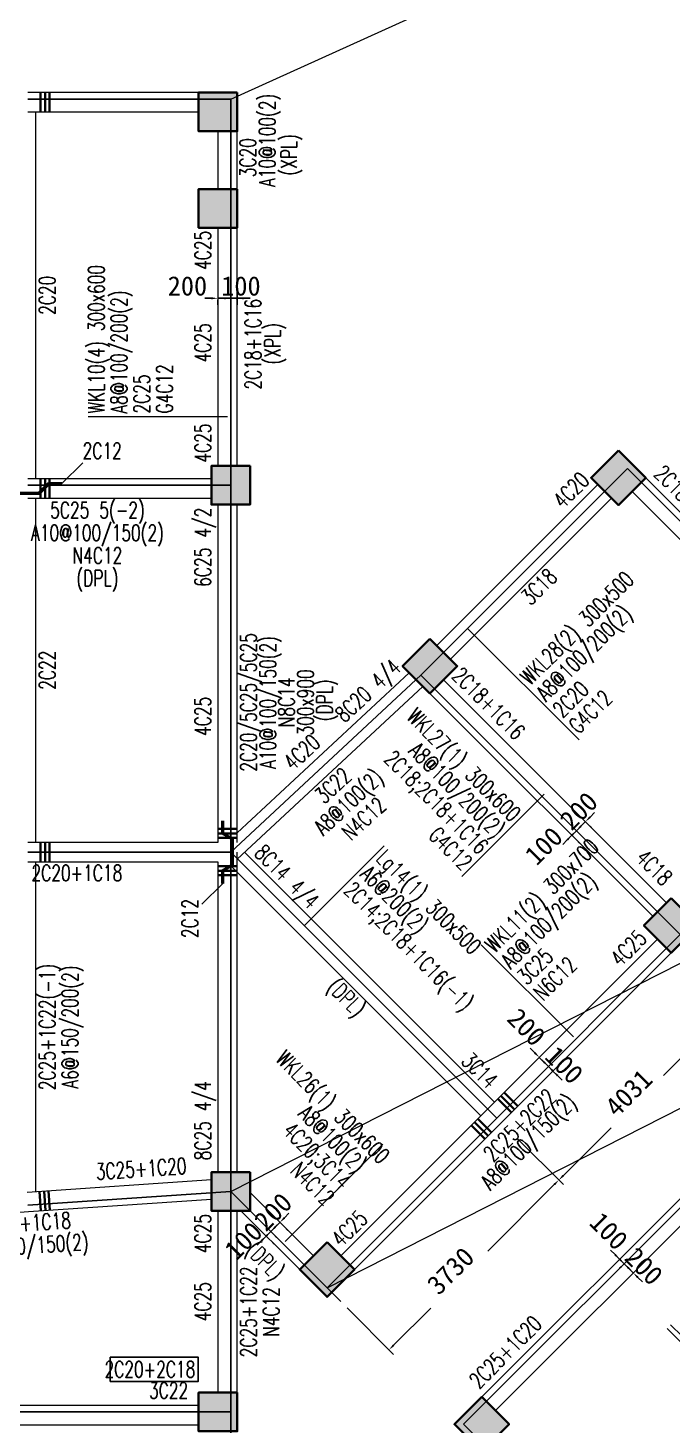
# Model space of a CAD drawing. Header units: inches. Extents: x 18712 to 314639, y 0 to 420500.
# Drawn here: x 82535 to 92540, y 126982 to 148691 of the extents above; entities that cross this region are included whole.
import ezdxf
from ezdxf.enums import TextEntityAlignment as Align
from ezdxf.lldxf.tags import DXFTag

# ---------------------------------------------------------------- set-up
doc = ezdxf.new("R2010")
doc.units = ezdxf.units.IN
doc.header["$LTSCALE"] = 1000
doc.header["$MEASUREMENT"] = 0
for name, color, linetype, true_color in [('DIM', 3, 'Continuous', 0x00ff00), ('DOTE', 1, 'DOTE', 0xff0000), ('柱填充', 7, 'Continuous', 0xc0c0c0), ('柱尺寸标注', 3, 'Continuous', 0x00ff00), ('梁原位标注', 7, 'Continuous', 0xffffff), ('梁名称编号', 2, 'Continuous', 0xffff00), ('梁标注引线', 2, 'Continuous', 0xffff00), ('梁附加吊筋', 1, 'Continuous', 0xff0000), ('梁附加吊筋标注', 7, 'Continuous', 0xffffff), ('梁附加箍筋', 1, 'Continuous', 0xff0000), ('梁集中标注', 2, 'Continuous', 0xffff00), ('砼柱', 2, 'Continuous', 0xffff00), ('砼梁', 6, 'Continuous', 0xff00ff), ('砼梁虚线', 9, 'HIDDEN', 0x808080)]:
    doc.layers.add(name, color=color, linetype=linetype, true_color=true_color)
doc.styles.add('TSSD_Rein', font='txt.shx', dxfattribs={"height": 0.2, "bigfont": 'gbcbig.shx'})
tags = doc.linetypes.add('DASH', pattern=[0.35, 0.25, -0.1]).pattern_tags.tags
tags[6:7] = [DXFTag(74, 4), DXFTag(75, 0), DXFTag(340, '0'), DXFTag(46, 0.0), DXFTag(50, 0.0), DXFTag(44, 0.0), DXFTag(45, 0.0)]
tags[4:5] = [DXFTag(74, 4), DXFTag(75, 0), DXFTag(340, '0'), DXFTag(46, 0.0), DXFTag(50, 0.0), DXFTag(44, 0.0), DXFTag(45, 0.0)]
tags = doc.linetypes.add('DASHED', pattern=[0.75, 0.5, -0.25]).pattern_tags.tags
tags[6:7] = [DXFTag(74, 4), DXFTag(75, 0), DXFTag(340, '0'), DXFTag(46, 0.0), DXFTag(50, 0.0), DXFTag(44, 0.0), DXFTag(45, 0.0)]
tags[4:5] = [DXFTag(74, 4), DXFTag(75, 0), DXFTag(340, '0'), DXFTag(46, 0.0), DXFTag(50, 0.0), DXFTag(44, 0.0), DXFTag(45, 0.0)]
tags = doc.linetypes.add('DOTE', pattern=[2.42, 2, -0.2, 0.02, -0.2]).pattern_tags.tags
tags[10:11] = [DXFTag(74, 4), DXFTag(75, 0), DXFTag(340, '0'), DXFTag(46, 0.0), DXFTag(50, 0.0), DXFTag(44, 0.0), DXFTag(45, 0.0)]
tags[8:9] = [DXFTag(74, 4), DXFTag(75, 0), DXFTag(340, '0'), DXFTag(46, 0.0), DXFTag(50, 0.0), DXFTag(44, 0.0), DXFTag(45, 0.0)]
tags[6:7] = [DXFTag(74, 4), DXFTag(75, 0), DXFTag(340, '0'), DXFTag(46, 0.0), DXFTag(50, 0.0), DXFTag(44, 0.0), DXFTag(45, 0.0)]
tags[4:5] = [DXFTag(74, 4), DXFTag(75, 0), DXFTag(340, '0'), DXFTag(46, 0.0), DXFTag(50, 0.0), DXFTag(44, 0.0), DXFTag(45, 0.0)]
tags = doc.linetypes.add('HIDDEN', pattern=[0.375, 0.25, -0.125]).pattern_tags.tags
tags[6:7] = [DXFTag(74, 4), DXFTag(75, 0), DXFTag(340, '0'), DXFTag(46, 0.0), DXFTag(50, 0.0), DXFTag(44, 0.0), DXFTag(45, 0.0)]
tags[4:5] = [DXFTag(74, 4), DXFTag(75, 0), DXFTag(340, '0'), DXFTag(46, 0.0), DXFTag(50, 0.0), DXFTag(44, 0.0), DXFTag(45, 0.0)]
doc.dimstyles.new('TSSD_100_100$0', dxfattribs={"dimtxt": 300, "dimasz": 100, "dimexe": 100, "dimexo": 250, "dimgap": 100, "dimtad": 1, "dimdec": 0, "dimzin": 0, "dimdsep": 46, "dimtxsty": 'Standard', "dimcen": 0, "dimclrd": 256, "dimclre": 256, "dimclrt": 7, "dimadec": 0, "dimazin": 0, "dimtfac": 1, "dimtdec": 4, "dimtix": 1, "dimtmove": 2, "dimatfit": 3, "dimfxl": 1, "dimtolj": 1, "dimtzin": 0, "dimarcsym": 0})

# ---------------------------------------------------------------- blocks, each defined once
blk = doc.blocks.new('*D1370')
at = {"layer": 'Defpoints', "color": 0, "transparency": 16777216}
for p in [(91853, 129687), (91924, 129616), (91796, 129489)]:
    blk.add_point(p, dxfattribs=at)
at = {"layer": 'DIM', "lineweight": -2, "transparency": 16777216}
for p, q in [((91654, 129630), (91584, 129701)), ((91676, 129510), (91654, 129489)), ((91725, 129559), (91796, 129489)), ((91747, 129440), (91725, 129418)), ((91867, 129418), (91937, 129347))]:
    blk.add_line(p, q, dxfattribs=at)
at = {"layer": 'DIM', "transparency": 16777216}
for points in [[(91643, 129618), (91666, 129642), (91725, 129559)], [(91878, 129430), (91855, 129406), (91796, 129489)]]:
    blk.add_solid(points, dxfattribs=at)
at = {"layer": 'DIM', "color": 7, "true_color": 0xffffff, "transparency": 16777216, "insert": (91559, 129995), "char_height": 300, "attachment_point": 5, "rotation": 315}
blk.add_mtext('\\A1;100', dxfattribs=at)
blk = doc.blocks.new('*D1371')
at = {"layer": 'Defpoints', "color": 0, "transparency": 16777216}
for p in [(91924, 129616), (92065, 129475), (91937, 129347)]:
    blk.add_point(p, dxfattribs=at)
at = {"layer": 'DIM', "lineweight": -2, "transparency": 16777216}
for p, q in [((91725, 129559), (91654, 129630)), ((91747, 129440), (91725, 129418)), ((91796, 129489), (91937, 129347)), ((91888, 129298), (91867, 129276)), ((92008, 129276), (92079, 129206))]:
    blk.add_line(p, q, dxfattribs=at)
at = {"layer": 'DIM', "transparency": 16777216}
for points in [[(91713, 129547), (91737, 129571), (91796, 129489)], [(92020, 129288), (91996, 129265), (91937, 129347)]]:
    blk.add_solid(points, dxfattribs=at)
at = {"layer": 'DIM', "color": 7, "true_color": 0xffffff, "transparency": 16777216, "insert": (92103, 129450), "char_height": 300, "attachment_point": 5, "rotation": 315}
blk.add_mtext('\\A1;200', dxfattribs=at)
blk = doc.blocks.new('*D1385')
at = {"layer": 'Defpoints', "color": 0, "transparency": 16777216}
for p in [(89951, 131619), (90781, 130789), (87314, 128982)]:
    blk.add_point(p, dxfattribs=at)
at = {"layer": 'DIM', "lineweight": -2, "transparency": 16777216}
for p, q in [((90128, 131442), (90852, 130719)), ((90711, 130719), (89677, 129685)), ((87491, 128805), (88215, 128081)), ((88215, 128223), (88793, 128801))]:
    blk.add_line(p, q, dxfattribs=at)
at = {"layer": 'DIM', "transparency": 16777216}
for points in [[(90722, 130707), (90699, 130730), (90781, 130789)], [(88203, 128234), (88226, 128211), (88144, 128152)]]:
    blk.add_solid(points, dxfattribs=at)
at = {"layer": 'DIM', "color": 7, "true_color": 0xffffff, "transparency": 16777216, "insert": (89101, 129378), "char_height": 300, "attachment_point": 5, "rotation": 45}
blk.add_mtext('\\A1;3730', dxfattribs=at)
blk = doc.blocks.new('*D1386')
at = {"layer": 'Defpoints', "color": 0, "transparency": 16777216}
for p in [(92802, 134470), (93632, 133640), (89951, 131619)]:
    blk.add_point(p, dxfattribs=at)
at = {"layer": 'DIM', "lineweight": -2, "transparency": 16777216}
for p, q in [((92979, 134293), (93702, 133569)), ((93561, 133569), (92407, 132416)), ((90852, 130860), (91594, 131602)), ((90128, 131442), (90852, 130719))]:
    blk.add_line(p, q, dxfattribs=at)
at = {"layer": 'DIM', "transparency": 16777216}
for points in [[(93573, 133557), (93549, 133581), (93632, 133640)], [(90840, 130872), (90864, 130848), (90781, 130789)]]:
    blk.add_solid(points, dxfattribs=at)
at = {"layer": 'DIM', "color": 7, "true_color": 0xffffff, "transparency": 16777216, "insert": (91867, 132143), "char_height": 300, "attachment_point": 5, "rotation": 45}
blk.add_mtext('\\A1;4031', dxfattribs=at)
blk = doc.blocks.new('*D1442')
at = {"layer": 'Defpoints', "color": 0, "transparency": 16777216}
for p in [(85485, 144718), (85685, 144718), (85685, 144490)]:
    blk.add_point(p, dxfattribs=at)
at = {"layer": 'DIM', "lineweight": -2, "transparency": 16777216}
for p, q in [((85385, 144490), (85285, 144490)), ((85485, 144490), (85685, 144490)), ((85485, 144468), (85485, 144390)), ((85685, 144468), (85685, 144390)), ((85785, 144490), (85885, 144490))]:
    blk.add_line(p, q, dxfattribs=at)
at = {"layer": 'DIM', "transparency": 16777216}
for points in [[(85385, 144473), (85385, 144506), (85485, 144490)], [(85785, 144506), (85785, 144473), (85685, 144490)]]:
    blk.add_solid(points, dxfattribs=at)
at = {"layer": 'DIM', "color": 7, "true_color": 0xffffff, "transparency": 16777216, "insert": (85012, 144680), "char_height": 300, "attachment_point": 5}
blk.add_mtext('\\A1;200', dxfattribs=at)
blk = doc.blocks.new('*D1443')
at = {"layer": 'Defpoints', "color": 0, "transparency": 16777216}
for p in [(85785, 144890), (85685, 144718), (85785, 144490)]:
    blk.add_point(p, dxfattribs=at)
at = {"layer": 'DIM', "lineweight": -2, "transparency": 16777216}
for p, q in [((85785, 144640), (85785, 144390)), ((85585, 144490), (85485, 144490)), ((85685, 144490), (85785, 144490)), ((85685, 144468), (85685, 144390)), ((85885, 144490), (85985, 144490))]:
    blk.add_line(p, q, dxfattribs=at)
at = {"layer": 'DIM', "transparency": 16777216}
for points in [[(85585, 144473), (85585, 144506), (85685, 144490)], [(85885, 144506), (85885, 144473), (85785, 144490)]]:
    blk.add_solid(points, dxfattribs=at)
at = {"layer": 'DIM', "color": 7, "true_color": 0xffffff, "transparency": 16777216, "insert": (85843, 144680), "char_height": 300, "attachment_point": 5}
blk.add_mtext('\\A1;100', dxfattribs=at)
blk = doc.blocks.new('*D1446')
at = {"layer": 'Defpoints', "color": 0, "transparency": 16777216}
for p in [(86253, 130042), (86183, 129972), (86306, 129989)]:
    blk.add_point(p, dxfattribs=at)
at = {"layer": 'DIM', "lineweight": -2, "transparency": 16777216}
for p, q in [((86377, 130060), (86448, 130131)), ((86165, 129848), (86094, 129777)), ((86236, 129919), (86306, 129989)), ((86359, 129795), (86306, 129848)), ((86430, 129866), (86377, 129919))]:
    blk.add_line(p, q, dxfattribs=at)
at = {"layer": 'DIM', "transparency": 16777216}
for points in [[(86365, 130072), (86389, 130048), (86306, 129989)], [(86177, 129836), (86153, 129860), (86236, 129919)]]:
    blk.add_solid(points, dxfattribs=at)
at = {"layer": 'DIM', "color": 7, "true_color": 0xffffff, "transparency": 16777216, "insert": (85883, 129845), "char_height": 300, "attachment_point": 5, "rotation": 45}
blk.add_mtext('\\A1;100', dxfattribs=at)
blk = doc.blocks.new('*D1447')
at = {"layer": 'Defpoints', "color": 0, "transparency": 16777216}
for p in [(86253, 130042), (86395, 130184), (86448, 130131)]:
    blk.add_point(p, dxfattribs=at)
at = {"layer": 'DIM', "lineweight": -2, "transparency": 16777216}
for p, q in [((86518, 130201), (86589, 130272)), ((86306, 129989), (86448, 130131)), ((86571, 130007), (86518, 130060)), ((86236, 129919), (86165, 129848)), ((86430, 129866), (86377, 129919))]:
    blk.add_line(p, q, dxfattribs=at)
at = {"layer": 'DIM', "transparency": 16777216}
for points in [[(86507, 130213), (86530, 130190), (86448, 130131)], [(86247, 129907), (86224, 129930), (86306, 129989)]]:
    blk.add_solid(points, dxfattribs=at)
at = {"layer": 'DIM', "color": 7, "true_color": 0xffffff, "transparency": 16777216, "insert": (86344, 130296), "char_height": 300, "attachment_point": 5, "rotation": 45}
blk.add_mtext('\\A1;200', dxfattribs=at)
blk = doc.blocks.new('*D1448')
at = {"layer": 'Defpoints', "color": 0, "transparency": 16777216}
for p in [(90712, 132930), (90854, 132789), (90619, 132554)]:
    blk.add_point(p, dxfattribs=at)
at = {"layer": 'DIM', "lineweight": -2, "transparency": 16777216}
for p, q in [((90407, 132766), (90336, 132837)), ((90536, 132753), (90407, 132625)), ((90478, 132695), (90619, 132554)), ((90677, 132612), (90549, 132483)), ((90690, 132483), (90761, 132413))]:
    blk.add_line(p, q, dxfattribs=at)
at = {"layer": 'DIM', "transparency": 16777216}
for points in [[(90395, 132754), (90419, 132778), (90478, 132695)], [(90702, 132495), (90678, 132471), (90619, 132554)]]:
    blk.add_solid(points, dxfattribs=at)
at = {"layer": 'DIM', "color": 7, "true_color": 0xffffff, "transparency": 16777216, "insert": (90278, 133164), "char_height": 300, "attachment_point": 5, "rotation": 315}
blk.add_mtext('\\A1;200', dxfattribs=at)
blk = doc.blocks.new('*D1449')
at = {"layer": 'Defpoints', "color": 0, "transparency": 16777216}
for p in [(90854, 132789), (90925, 132718), (90690, 132483)]:
    blk.add_point(p, dxfattribs=at)
at = {"layer": 'DIM', "lineweight": -2, "transparency": 16777216}
for p, q in [((90549, 132625), (90478, 132695)), ((90677, 132612), (90549, 132483)), ((90619, 132554), (90690, 132483)), ((90748, 132541), (90619, 132413)), ((90761, 132413), (90831, 132342))]:
    blk.add_line(p, q, dxfattribs=at)
at = {"layer": 'DIM', "transparency": 16777216}
for points in [[(90537, 132613), (90560, 132636), (90619, 132554)], [(90772, 132424), (90749, 132401), (90690, 132483)]]:
    blk.add_solid(points, dxfattribs=at)
at = {"layer": 'DIM', "color": 7, "true_color": 0xffffff, "transparency": 16777216, "insert": (90866, 132576), "char_height": 300, "attachment_point": 5, "rotation": 315}
blk.add_mtext('\\A1;100', dxfattribs=at)
blk = doc.blocks.new('*D1450')
at = {"layer": 'Defpoints', "color": 0, "transparency": 16777216}
for p in [(90927, 136203), (90998, 136274), (91054, 136217)]:
    blk.add_point(p, dxfattribs=at)
at = {"layer": 'DIM', "lineweight": -2, "transparency": 16777216}
for p, q in [((91125, 136288), (91196, 136358)), ((90984, 136146), (91054, 136217)), ((91174, 136097), (91125, 136146)), ((90913, 136076), (90842, 136005)), ((91104, 136026), (91054, 136076))]:
    blk.add_line(p, q, dxfattribs=at)
at = {"layer": 'DIM', "transparency": 16777216}
for points in [[(90925, 136064), (90901, 136087), (90984, 136146)], [(91113, 136299), (91137, 136276), (91054, 136217)]]:
    blk.add_solid(points, dxfattribs=at)
at = {"layer": 'DIM', "color": 7, "true_color": 0xffffff, "transparency": 16777216, "insert": (90548, 135980), "char_height": 300, "attachment_point": 5, "rotation": 45.0036}
blk.add_mtext('\\A1;100', dxfattribs=at)
blk = doc.blocks.new('*D1451')
at = {"layer": 'Defpoints', "color": 0, "transparency": 16777216}
for p in [(91139, 136415), (91196, 136358), (90998, 136274)]:
    blk.add_point(p, dxfattribs=at)
at = {"layer": 'DIM', "lineweight": -2, "transparency": 16777216}
for p, q in [((91054, 136217), (91196, 136358)), ((91266, 136429), (91337, 136500)), ((90984, 136146), (90913, 136076)), ((91174, 136097), (91125, 136146)), ((91316, 136238), (91266, 136288))]:
    blk.add_line(p, q, dxfattribs=at)
at = {"layer": 'DIM', "transparency": 16777216}
for points in [[(91255, 136441), (91278, 136417), (91196, 136358)], [(90995, 136134), (90972, 136158), (91054, 136217)]]:
    blk.add_solid(points, dxfattribs=at)
at = {"layer": 'DIM', "color": 7, "true_color": 0xffffff, "transparency": 16777216, "insert": (91092, 136524), "char_height": 300, "attachment_point": 5, "rotation": 45.0036}
blk.add_mtext('\\A1;200', dxfattribs=at)

msp = doc.modelspace()

# ---------------------------------------------------------------- hatches: boundary and pattern name
at = {"layer": '柱填充'}
for points in [[(85784.8, 147685.8), (85184.8, 147685.8), (85184.8, 147085.8), (85784.8, 147085.8)], [(85784.8, 146185.8), (85184.8, 146185.8), (85184.8, 145585.8), (85784.8, 145585.8)], [(91706, 142126), (91281.7, 141701.7), (91706, 141277.5), (92130.3, 141701.7)], [(85984.8, 141885.8), (85384.8, 141885.8), (85384.8, 141285.8), (85984.8, 141285.8)], [(88779, 139199), (88354.8, 138774.8), (88779, 138350.5), (89203.3, 138774.8)], [(92526.9, 135168.8), (92102.7, 134744.5), (92526.9, 134320.2), (92951.2, 134744.5)], [(85984.8, 130911), (85384.8, 130911), (85384.8, 130311), (85984.8, 130311)], [(87180.5, 129822.3), (86756.2, 129398.1), (87180.5, 128973.8), (87604.8, 129398.1)], [(85784.8, 127485.8), (85184.8, 127485.8), (85184.8, 126885.8), (85784.8, 126885.8)], [(89584.4, 127418.5), (89160.1, 126994.2), (89584.4, 126569.9), (90008.6, 126994.2)]]:
    msp.add_hatch(color=256, dxfattribs=at).paths.add_polyline_path(points, flags=0)

# ---------------------------------------------------------------- linework, layer by layer
at = {"layer": 'DIM', "linetype": 'DASH', "lineweight": -3}
msp.add_lwpolyline([(83814.4, 128035.3), (85178.9, 128035.3), (85178.9, 127661.2), (83814.4, 127661.2)], close=True, dxfattribs=at)
at = {"layer": 'DOTE', "lineweight": -3}
for p, q in [((82534.8, 147585.8), (85684.8, 147585.8)), ((85684.8, 146085.8), (85684.8, 147585.8)), ((85684.8, 141585.8), (85684.8, 146085.8)), ((88637.6, 138633.3), (91847.4, 141843.1)), ((91847.4, 141843.1), (95877.9, 137812.6)), ((82534.8, 141585.8), (85684.8, 141585.8)), ((85684.8, 135885.8), (85684.8, 141585.8)), ((85684.8, 135885.8), (88637.6, 138633.3)), ((88637.6, 138633.3), (92668.4, 134603.1)), ((82534.8, 135885.8), (85684.8, 135885.8)), ((85684.8, 130611), (85684.8, 135885.8)), ((85684.8, 135885.8), (89817.9, 131752.6)), ((89817.9, 131752.6), (92668.4, 134603.1)), ((89301.5, 126994.2), (95453.4, 133146)), ((87180.5, 129115.2), (89817.9, 131752.6)), ((82534.8, 130398.4), (85684.8, 130611)), ((85684.8, 127185.8), (85684.8, 130611)), ((85684.8, 130611), (87180.5, 129115.2)), ((87180.5, 129115.2), (87392.6, 128903.1)), ((79384.8, 127185.8), (85684.8, 127185.8)), ((85684.8, 123885.8), (85684.8, 127185.8)), ((89301.5, 126994.2), (91847.1, 124448.6))]:
    msp.add_line(p, q, dxfattribs=at)
at = {"layer": '柱尺寸标注', "color": 2, "linetype": 'DASHED', "lineweight": 18, "true_color": 0xffff00}
for p, q in [((85684.8, 147585.8), (112786.1, 159859.3)), ((85684.8, 130611), (112786.1, 144384.5)), ((87180.5, 129115.2), (114281.8, 142888.7))]:
    msp.add_line(p, q, dxfattribs=at)
at = {"layer": '梁标注引线', "color": 6, "lineweight": 18, "true_color": 0xff00ff}
for p, q in [((85634.8, 142648.7), (83471.6, 142648.7)), ((89365, 139360.7), (91096, 137629.7)), ((90555.6, 136786.3), (89274, 135504.6)), ((91008.2, 133013.6), (89575.3, 134446.4)), ((86532.8, 129833.7), (88046.5, 131347.3))]:
    msp.add_line(p, q, dxfattribs=at)
at = {"layer": '梁标注引线', "color": 3, "lineweight": 18, "true_color": 0x00ff00}
for p, q in [((86828.7, 134741.9), (88068, 135981.1)), ((94170.7, 126772.2), (92461.8, 128481))]:
    msp.add_line(p, q, dxfattribs=at)
at = {"layer": '梁附加吊筋', "lineweight": 50}
for points in [[(82009.8, 141610.8), (82209.8, 141610.8), (82359.8, 141460.8), (82709.8, 141460.8), (82859.8, 141610.8), (83059.8, 141610.8)], [(85559.8, 135399.2), (85559.8, 135599.2), (85709.8, 135685.8), (85709.8, 136085.8), (85559.8, 136172.4), (85559.8, 136372.4)]]:
    msp.add_lwpolyline(points, dxfattribs=at)
at = {"layer": '梁附加吊筋标注', "lineweight": 18}
for p, q in [((83059.8, 141610.8), (83384.8, 141935.8)), ((85559.8, 135399.2), (85234.8, 135074.2))]:
    msp.add_line(p, q, dxfattribs=at)
at = {"layer": '梁附加箍筋', "lineweight": 35}
for p, q in [((82729.8, 147385.8), (82729.8, 147685.8)), ((82799.8, 147385.8), (82799.8, 147685.8)), ((82869.8, 147385.8), (82869.8, 147685.8)), ((82729.8, 141385.8), (82729.8, 141685.8)), ((82799.8, 141385.8), (82799.8, 141685.8)), ((82869.8, 141385.8), (82869.8, 141685.8)), ((85784.8, 136245.8), (85484.8, 136245.8)), ((85784.8, 136175.8), (85484.8, 136175.8)), ((82729.8, 135735.8), (82729.8, 136035.8)), ((82799.8, 135735.8), (82799.8, 136035.8)), ((82869.8, 135735.8), (82869.8, 136035.8)), ((85784.8, 136105.8), (85484.8, 136105.8)), ((85784.8, 135665.8), (85484.8, 135665.8)), ((85784.8, 135595.8), (85484.8, 135595.8)), ((85784.8, 135525.8), (85484.8, 135525.8)), ((90044.2, 131837.5), (89832.1, 132049.6)), ((90044.2, 131837.5), (89832.1, 132049.6)), ((90093.7, 131887), (89881.6, 132099.1)), ((90093.7, 131887), (89881.6, 132099.1)), ((90143.2, 131936.5), (89931.1, 132148.6)), ((90143.2, 131936.5), (89931.1, 132148.6)), ((89634.1, 131427.4), (89421.9, 131639.5)), ((89634.1, 131427.4), (89421.9, 131639.5)), ((89683.6, 131476.9), (89471.4, 131689)), ((89683.6, 131476.9), (89471.4, 131689)), ((89733.1, 131526.4), (89520.9, 131738.5)), ((89733.1, 131526.4), (89520.9, 131738.5)), ((82736.1, 130311.7), (82715.9, 130611.1)), ((82805.9, 130316.4), (82785.7, 130615.8)), ((82875.7, 130321.2), (82855.5, 130620.5))]:
    msp.add_line(p, q, dxfattribs=at)
at = {"layer": '砼柱', "lineweight": 35}
for points in [[(85784.8, 147685.8), (85184.8, 147685.8), (85184.8, 147085.8), (85784.8, 147085.8)], [(85784.8, 146185.8), (85184.8, 146185.8), (85184.8, 145585.8), (85784.8, 145585.8)], [(91706, 142126), (91281.7, 141701.7), (91706, 141277.5), (92130.3, 141701.7)], [(85984.8, 141885.8), (85384.8, 141885.8), (85384.8, 141285.8), (85984.8, 141285.8)], [(88779, 139199), (88354.8, 138774.8), (88779, 138350.5), (89203.3, 138774.8)], [(92526.9, 135168.8), (92102.7, 134744.5), (92526.9, 134320.2), (92951.2, 134744.5)], [(85984.8, 130911), (85384.8, 130911), (85384.8, 130311), (85984.8, 130311)], [(87180.5, 129822.3), (86756.2, 129398.1), (87180.5, 128973.8), (87604.8, 129398.1)], [(85784.8, 127485.8), (85184.8, 127485.8), (85184.8, 126885.8), (85784.8, 126885.8)], [(89584.4, 127418.5), (89160.1, 126994.2), (89584.4, 126569.9), (90008.6, 126994.2)]]:
    msp.add_lwpolyline(points, close=True, dxfattribs=at)
at = {"layer": '砼梁', "lineweight": 18}
for p, q in [((85184.8, 147685.8), (82534.8, 147685.8)), ((85784.8, 146185.8), (85784.8, 147085.8)), ((85784.8, 141885.8), (85784.8, 145585.8)), ((91387.8, 141595.7), (88885.1, 139093)), ((95595.1, 138236.9), (92130.3, 141701.7)), ((95595.1, 138236.9), (92130.3, 141701.7)), ((85784.8, 136183.7), (85784.8, 141285.8)), ((88458.2, 138671.3), (85784.8, 136183.7)), ((89888.6, 131681.9), (92526.9, 134320.2)), ((89994.7, 131788), (92526.9, 134320.2)), ((95170.5, 133004.6), (89584.4, 127418.5)), ((87604.8, 129398.1), (89888.6, 131681.9)), ((87604.8, 129398.1), (89782.6, 131575.9)), ((85784.8, 127485.8), (85784.8, 130311)), ((85843.4, 130311), (86756.2, 129398.1)), ((85843.4, 130311), (86756.2, 129398.1)), ((79784.8, 126985.8), (85184.8, 126985.8))]:
    msp.add_line(p, q, dxfattribs=at)
at = {"layer": '砼梁虚线', "lineweight": 18}
for p, q in [((82534.8, 147385.8), (85184.8, 147385.8)), ((82659.8, 141685.8), (82659.8, 147385.8)), ((85484.8, 147085.8), (85484.8, 146185.8)), ((85484.8, 145585.8), (85484.8, 141885.8)), ((85484.8, 145585.8), (85484.8, 141885.8)), ((85784.8, 141885.8), (85784.8, 145585.8)), ((85384.8, 141685.8), (82534.8, 141685.8)), ((91387.8, 141595.7), (88885.1, 139093)), ((82534.8, 141385.8), (85384.8, 141385.8)), ((82659.8, 136035.8), (82659.8, 141385.8)), ((89097.2, 138880.8), (91599.9, 141383.5)), ((89097.2, 138880.8), (91599.9, 141383.5)), ((91918.1, 141489.6), (95382.9, 138024.8)), ((91918.1, 141489.6), (95382.9, 138024.8)), ((85484.8, 141285.8), (85484.8, 136035.8)), ((85484.8, 141285.8), (85484.8, 136035.8)), ((85784.8, 136035.8), (85784.8, 141285.8)), ((88458.2, 138671.3), (85784.8, 136183.7)), ((92456.2, 135098), (88991.2, 138562.6)), ((92456.2, 135098), (88991.2, 138562.6)), ((85784.8, 135773.9), (88670.5, 138459)), ((85787, 135776), (88670.5, 138459)), ((88779, 138350.5), (92244.1, 134885.9)), ((88779, 138350.5), (92244.1, 134885.9)), ((85484.8, 136035.8), (82534.8, 136035.8)), ((82534.8, 135735.8), (85484.8, 135735.8)), ((82659.8, 130607.3), (82659.8, 135735.8)), ((85484.8, 135735.8), (85484.8, 130911)), ((85484.8, 135735.8), (85484.8, 130911)), ((85681, 135677.4), (89570.4, 131788)), ((85784.8, 130911), (85784.8, 135885.7)), ((85784.8, 130911), (85784.8, 135735.8)), ((89782.6, 132000.1), (85900.8, 135881.9)), ((89782.6, 132000.1), (85900.8, 135881.9)), ((85784.8, 135573.7), (89570.4, 131788)), ((92314.8, 134532.4), (89676.5, 131894.1)), ((92314.8, 134532.4), (89782.6, 132000.1)), ((89796.5, 127206.3), (95382.6, 132792.5)), ((89676.5, 131894), (87392.6, 129610.2)), ((89570.4, 131788), (87392.6, 129610.2)), ((85384.8, 130791.2), (82521.3, 130597.9)), ((82541.5, 130298.6), (85384.8, 130490.5)), ((86968.4, 129610.2), (85984.8, 130593.8)), ((86968.4, 129610.2), (85984.8, 130593.8)), ((79584.8, 130099.1), (82541.5, 130298.6)), ((85484.8, 130311), (85484.8, 127485.8)), ((85184.8, 127285.8), (79784.8, 127285.8)), ((85184.8, 127285.8), (79784.8, 127285.8)), ((79784.8, 126985.8), (85184.8, 126985.8))]:
    msp.add_line(p, q, dxfattribs=at)

# ---------------------------------------------------------------- texts
at = {"layer": '梁原位标注', "style": 'TSSD_Rein', "width": 0.7}
for s, rotation, p in [('A10@100(2)', 90, (86126.9, 146944)), ('(XPL)', 90, (86463.4, 146718.3)), ('3C20', 90, (85823.8, 146674.3)), ('2C20', 90, (82709.8, 144535.8)), ('2C18+1C16', 90, (85906.1, 143776.7)), ('(XPL)', 90, (86210, 143783.5)), ('3C18', 45, (90383.9, 140096.8)), ('2C20/5C25/5C25', 90, (85834.8, 138210)), ('A10@100/150(2)', 90, (86137.8, 138210)), ('2C22', 90, (82709.8, 138710.8)), ('N8C14', 90, (86424.2, 138210)), ('300x900', 90, (86721.6, 138210)), ('(DPL)', 90, (87015.3, 138243.7)), ('3C22', 42.93756, (87187.6, 137011)), ('A8@100(2)', 42.93756, (87427.9, 136752.7)), ('A8@100(2)', 42.93756, (87427.9, 136752.7)), ('N4C12', 42.93756, (87668.2, 136494.5)), ('2C25+1C22(-1)', 90, (82709.8, 133167.1)), ('A6@150/200(2)', 90, (83062.5, 133167.1)), ('(DPL)', 314.99999, (87574.6, 133713.1)), ('A8@100/150(2)', 45, (90219.2, 131469.5)), ('2C25+2C22', 45, (90083.2, 131731.4)), ('2C22+1C18', 3.86091, (82488.6, 130244.9)), ('A8@100/150(2)', 3.86091, (82512.4, 129893)), ('(DPL)', 314.99999, (86309.5, 129623.8)), ('2C25+1C22', 90, (85834.8, 128739.7)), ('N4C12', 90, (86187.5, 128739.7))]:
    msp.add_text(s, height=250, rotation=rotation, dxfattribs=at).set_placement(p, align=Align.TOP_CENTER)
for s, rotation, p in [('4C25', 90, (85375.2, 144930.5)), ('4C25', 90, (85375.2, 143493.1)), ('4C25', 90, (85375.2, 141935.8)), ('2C18+2C16', 314.99999, (92243.1, 141743.8)), ('2C18+1C16', 315.00363, (89104, 138604.8)), ('4C25', 90, (85375.2, 137689.5)), ('8C14 4/4', 314.99999, (86034.7, 135849.5)), ('8C25 4/4', 90, (85375.2, 131095.4)), ('4C25', 45, (87402.8, 129733.7)), ('2C25+1C20', 45, (89542.3, 127531.3))]:
    msp.add_text(s, height=250, rotation=rotation, dxfattribs=at).set_placement(p)
for s, rotation, p in [('4C20', 45, (91275, 141637.8)), ('6C25 4/2', 90, (85375.2, 141235.8)), ('8C20 4/4', 42.93756, (88351, 138721.2)), ('4C18', 315.00363, (92391.4, 135343.6)), ('4C25', 45, (92167.5, 134519.3)), ('3C14', 314.99999, (89679, 132189.9)), ('3C25+1C20', 3.86091, (85004.2, 130887.1)), ('4C25', 90, (85375.2, 130261))]:
    msp.add_text(s, height=250, rotation=rotation, dxfattribs=at).set_placement(p, align=Align.RIGHT)
for s, p in [('5C25 5(-2)', (83615.2, 141323.3)), ('A10@100/150(2)', (83615.2, 140970.5)), ('N4C12', (83615.2, 140617.8)), ('(DPL)', (83615.2, 140265)), ('2C20+1C18', (83295.7, 135685.8))]:
    msp.add_text(s, height=250, dxfattribs=at).set_placement(p, align=Align.TOP_CENTER)
for s, rotation, p in [('4C20', 42.93756, (86874.6, 137347.4)), ('4C20', 42.93756, (86874.6, 137347.4)), ('4C25', 90, (85375.2, 128898.4))]:
    msp.add_text(s, height=250, rotation=rotation, dxfattribs=at).set_placement(p, align=Align.CENTER)
for s, p in [('2C20+2C18', (85134.8, 127723.3)), ('3C22', (85024, 127395.3))]:
    msp.add_text(s, height=250, dxfattribs=at).set_placement(p, align=Align.RIGHT)
at = {"layer": '梁名称编号', "color": 6, "true_color": 0xff00ff, "style": 'TSSD_Rein', "width": 0.7}
for s, rotation, p in [('WKL10(4) 300x600', 90, (83471.6, 142698.7)), ('WKL11(2) 300x700', 45, (89610.7, 134481.8))]:
    msp.add_text(s, height=250, rotation=rotation, dxfattribs=at).set_placement(p, align=Align.TOP_LEFT)
for s, rotation, p in [('WKL28(2) 300x500', 45, (90335.5, 138460.9)), ('WKL26(1) 300x600', 314.99999, (86367, 132652.3))]:
    msp.add_text(s, height=250, rotation=rotation, dxfattribs=at).set_placement(p)
msp.add_text('WKL27(1) 300x600', height=250, rotation=315.00363, dxfattribs=at).set_placement((90034.5, 136335.9), align=Align.RIGHT)
at = {"layer": '梁名称编号', "color": 3, "true_color": 0x00ff00, "style": 'TSSD_Rein', "width": 0.7}
for s, rotation, p in [('Lg14(1) 300x500', 314.99999, (88103.3, 135945.7)), ('Lg8(2) 250x600', 45, (92497.2, 128516.4))]:
    msp.add_text(s, height=250, rotation=rotation, dxfattribs=at).set_placement(p, align=Align.TOP_LEFT)
at = {"layer": '梁附加吊筋标注', "style": 'TSSD_Rein', "width": 0.7}
msp.add_text('2C12', height=250, dxfattribs=at).set_placement((83384.8, 141995.3))
msp.add_text('2C12', height=250, rotation=90, dxfattribs=at).set_placement((85175.2, 134549.2))
at = {"layer": '梁集中标注', "color": 6, "true_color": 0xff00ff, "style": 'TSSD_Rein', "width": 0.7}
for s, rotation, p in [('A8@100/200(2)', 90, (83824.4, 142698.7)), ('2C25', 90, (84177.1, 142698.7)), ('G4C12', 90, (84529.9, 142698.7)), ('A8@100/200(2)', 45, (89860.1, 134232.3)), ('3C25', 45, (90109.6, 133982.9)), ('N6C12', 45, (90359, 133733.5))]:
    msp.add_text(s, height=250, rotation=rotation, dxfattribs=at).set_placement(p, align=Align.TOP_LEFT)
for s, rotation, p in [('A8@100/200(2)', 45, (90584.9, 138211.5)), ('2C20', 45, (90839.8, 137956.6)), ('G4C12', 45, (91089.2, 137707.2)), ('A8@100(2)', 314.99999, (86717.7, 131802.7)), ('4C20;3C14', 314.99999, (86477.1, 131533.5)), ('N4C12', 314.99999, (86594.1, 130917.6))]:
    msp.add_text(s, height=250, rotation=rotation, dxfattribs=at).set_placement(p)
for s, p in [('2C18;2C18+1C16', (89530.2, 135831.5)), ('A8@100/200(2)', (89785.1, 136086.4)), ('G4C12', (89280.8, 135582))]:
    msp.add_text(s, height=250, rotation=315.00363, dxfattribs=at).set_placement(p, align=Align.RIGHT)
at = {"layer": '梁集中标注', "color": 3, "true_color": 0x00ff00, "style": 'TSSD_Rein', "width": 0.7}
for s, p in [('A6@200(2)', (87853.9, 135696.3)), ('2C14;2C18+1C16(-1)', (87604.5, 135446.9))]:
    msp.add_text(s, height=250, rotation=314.99999, dxfattribs=at).set_placement(p, align=Align.TOP_LEFT)

# ---------------------------------------------------------------- dimensions: what is measured, and where the dimension line sits
at = {"layer": 'DIM'}
for base, p1, p2, angle, text, picture, middle, dimtype in [((85684.8, 144489.7), (85484.8, 144717.5), (85684.8, 144717.5), 180, '200', '*D1442', (85012.5, 144679.7), 160), ((85784.8, 144489.7), (85684.8, 144717.5), (85784.8, 144889.7), 180, '100', '*D1443', (85843.1, 144679.7), 160), ((91195.7, 136358.4), (90997.7, 136273.6), (91139.1, 136415), 225.00363, '200', '*D1451', (91092.4, 136523.8), 160), ((91054.3, 136217), (90927, 136202.8), (90997.7, 136273.6), 45.00363, '100', '*D1450', (90548.3, 135979.7), 161), ((93631.7, 133639.8), (89951.4, 131619.1), (92801.9, 134469.6), 225, '4031', '*D1386', (91866.5, 132143.3), 160), ((90619.3, 132554), (90712.5, 132930), (90853.9, 132788.6), 315, '200', '*D1448', (90278.2, 133163.7), 161), ((90690, 132483.3), (90853.9, 132788.6), (90924.6, 132717.9), 135, '100', '*D1449', (90865.6, 132576.4), 160), ((90781.2, 130789.3), (87314, 128981.7), (89951.4, 131619.1), 45, '3730', '*D1385', (89101, 129377.8), 161), ((86447.8, 130130.8), (86253.3, 130042.5), (86394.7, 130183.9), 225, '200', '*D1447', (86344.5, 130296.2), 160), ((91795.9, 129488.6), (91853.1, 129687.2), (91923.8, 129616.5), 315, '100', '*D1370', (91558.6, 129994.5), 161), ((86306.4, 129989.4), (86182.6, 129971.7), (86253.3, 130042.5), 45, '100', '*D1446', (85882.6, 129845), 161), ((91937.3, 129347.1), (91923.8, 129616.5), (92065.2, 129475.1), 135, '200', '*D1371', (92102.7, 129450.5), 160)]:
    dim = msp.add_linear_dim(base=base, p1=p1, p2=p2, angle=angle, text=text, dimstyle='TSSD_100_100$0', override={"dimscale": 1, "dimlfac": 1}, dxfattribs=at)
    dim.commit()
    dim.dimension.update_dxf_attribs({"geometry": picture, "text_midpoint": middle, "dimtype": dimtype})

doc.saveas('drawing.dxf')
